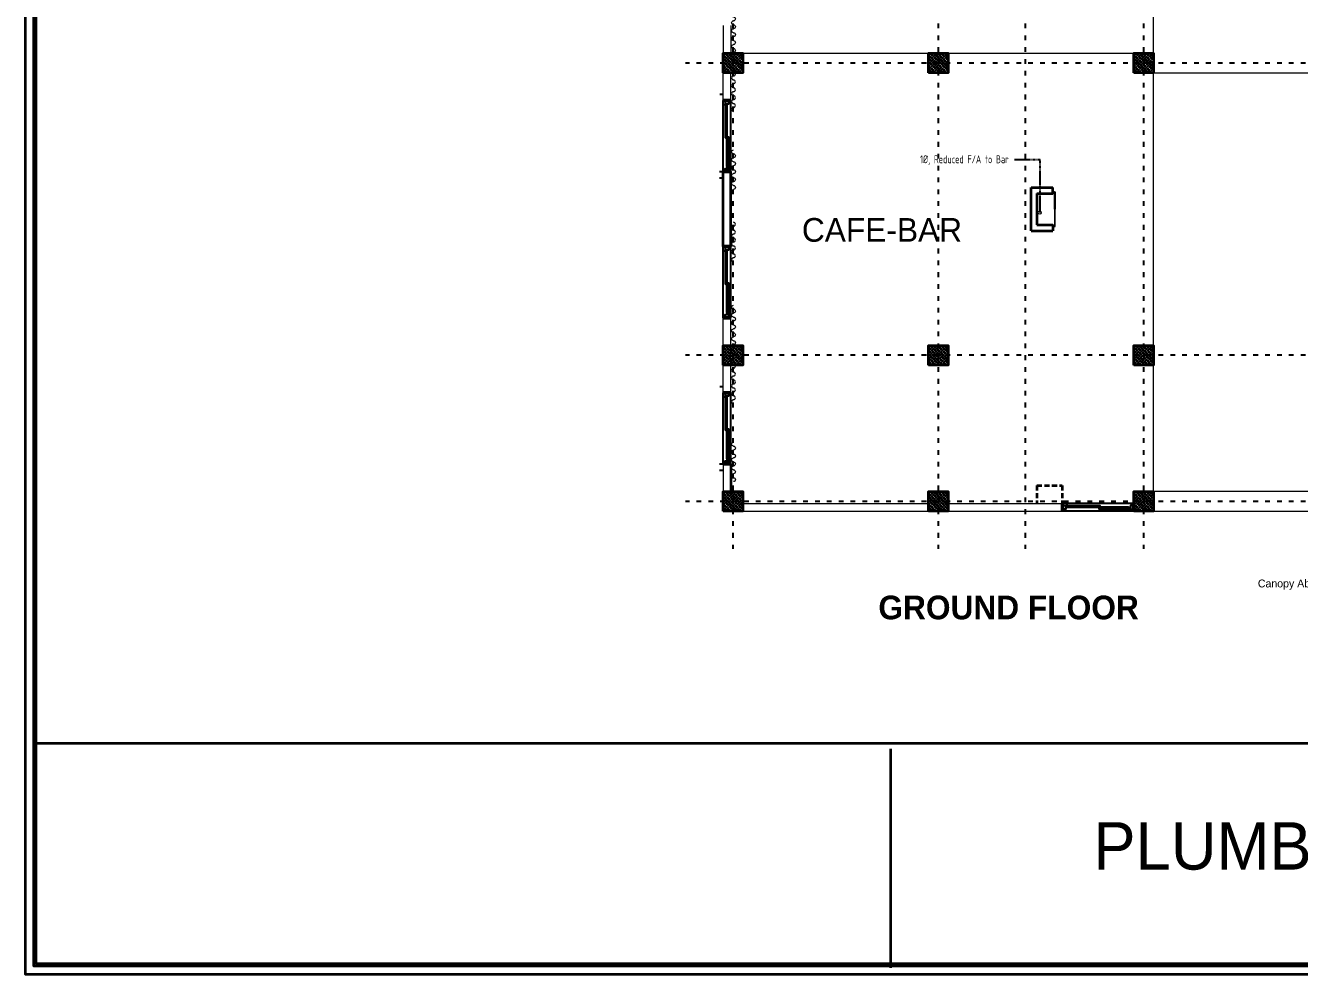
# Model space of a CAD drawing. Header units: millimetres. Extents: x 626118 to 667468, y 4481694 to 4492717.
# Drawn here: x 660268 to 663495, y 4481713 to 4484116 of the extents above; entities that cross this region are included whole.
import ezdxf

# ---------------------------------------------------------------- set-up
doc = ezdxf.new("R2010")
doc.units = ezdxf.units.MM
for name, pattern in [('ACAD_ISO03W100', [30, 12, -18]), ('DASHED', [19.05, 12.7, -6.35]), ('DUZ', [500, 500]), ('PHANTOM', [2.5, 1.25, -0.25, 0.25, -0.25, 0.25, -0.25])]:
    doc.linetypes.add(name, pattern=pattern)
doc.layers.get('0').update_dxf_attribs({"color": 1, "linetype": 'DUZ'})
for name, color, linetype in [('AGAC', 116, 'Continuous'), ('KOLTAR_F', 145, 'Continuous'), ('LOGO', 7, 'Continuous'), ('PEN', 161, 'Continuous'), ('PL-CWS', 80, 'PHANTOM'), ('PL_TEXT', 3, 'Continuous'), ('söve', 26, 'DUZ')]:
    doc.layers.add(name, color=color, linetype=linetype)
for name, color, linetype, lineweight in [('cam', 143, 'Continuous', 20), ('DUV', 220, 'Continuous', 50), ('DUVAR', 7, 'Continuous', 35), ('FE_PERDE', 205, 'Continuous', 15), ('gor25', 142, 'Continuous', 25), ('iç duvar', 7, 'Continuous', 50), ('KAPEN', 151, 'Continuous', 9), ('KOLON_F', 3, 'Continuous', 35)]:
    doc.layers.add(name, color=color, linetype=linetype, lineweight=lineweight)
doc.styles.add('din.shx', font='din.shx', dxfattribs={"width": 0.7})
pattern_1 = [(135, (5166447.227, 3823412.5004), (-4.4901280605, -4.4901280605), []), (135, (5166447.227, 3823416.9905), (-4.4901280605, -4.4901280605), [3.175, -1.5875])]

# ---------------------------------------------------------------- blocks, each defined once
blk = doc.blocks.new('GEN_BLOCK00601')
at = {"linetype": 'Continuous', "ltscale": 50}
for centre, start, end in [((50, 50), 0, 180), ((150, 50), 180, 0), ((250, 50), 0, 180), ((350, 50), 180, 0), ((450, 50), 0, 180), ((550, 50), 180, 0), ((650, 50), 0, 180), ((750, 50), 180, 0), ((850, 50), 0, 180), ((950, 50), 180, 0)]:
    blk.add_arc(centre, 50, start, end, dxfattribs=at)
for tag in ['FLOOR', 'Sfb']:
    blk.add_attdef(tag, (0, 0), '', height=1)

msp = doc.modelspace()

# ---------------------------------------------------------------- hatches: boundary and pattern name
at = {"layer": 'KOLTAR_F'}
h = msp.add_hatch(dxfattribs=at)
h.set_pattern_fill('ANSI33', color=256, angle=90, style=0)
h.set_pattern_definition(pattern_1)
h.paths.add_polyline_path([(662034.76, 4483995.98), (662034.76, 4484045.98), (662084.76, 4484045.98), (662084.76, 4483995.98)])
h = msp.add_hatch(dxfattribs=at)
h.set_pattern_fill('ANSI33', color=256, angle=90, style=0)
h.set_pattern_definition(pattern_1)
h.paths.add_polyline_path([(662034.76, 4483995.98), (662034.76, 4484045.98), (662084.76, 4484045.98), (662084.76, 4483995.98)])
h = msp.add_hatch(dxfattribs=at)
h.set_pattern_fill('ANSI33', color=256, angle=90, style=0)
h.set_pattern_definition([(135, (5166967.227, 3823412.5004), (-4.4901280605, -4.4901280605), []), (135, (5166967.227, 3823416.9905), (-4.4901280605, -4.4901280605), [3.175, -1.5875])])
h.paths.add_polyline_path([(662554.76, 4483995.98), (662554.76, 4484045.98), (662604.76, 4484045.98), (662604.76, 4483995.98)])
h = msp.add_hatch(dxfattribs=at)
h.set_pattern_fill('ANSI33', color=256, angle=90, style=0)
h.set_pattern_definition([(135, (5167487.227, 3823412.5004), (-4.4901280605, -4.4901280605), []), (135, (5167487.227, 3823416.9905), (-4.4901280605, -4.4901280605), [3.175, -1.5875])])
h.paths.add_polyline_path([(663074.76, 4483995.98), (663074.76, 4484045.98), (663124.76, 4484045.98), (663124.76, 4483995.98)])
h = msp.add_hatch(dxfattribs=at)
h.set_pattern_fill('ANSI33', color=256, angle=90, style=0)
h.set_pattern_definition([(135, (5166447.227, 3822672.5004), (-4.4901280605, -4.4901280605), []), (135, (5166447.227, 3822676.9905), (-4.4901280605, -4.4901280605), [3.175, -1.5875])])
h.paths.add_polyline_path([(662034.76, 4483255.98), (662034.76, 4483305.98), (662084.76, 4483305.98), (662084.76, 4483255.98)])
h = msp.add_hatch(dxfattribs=at)
h.set_pattern_fill('ANSI33', color=256, angle=90, style=0)
h.set_pattern_definition([(135, (5166967.227, 3822672.5004), (-4.4901280605, -4.4901280605), []), (135, (5166967.227, 3822676.9905), (-4.4901280605, -4.4901280605), [3.175, -1.5875])])
h.paths.add_polyline_path([(662554.76, 4483255.98), (662554.76, 4483305.98), (662604.76, 4483305.98), (662604.76, 4483255.98)])
h = msp.add_hatch(dxfattribs=at)
h.set_pattern_fill('ANSI33', color=256, angle=90, style=0)
h.set_pattern_definition([(135, (5167487.227, 3822672.5004), (-4.4901280605, -4.4901280605), []), (135, (5167487.227, 3822676.9905), (-4.4901280605, -4.4901280605), [3.175, -1.5875])])
h.paths.add_polyline_path([(663074.76, 4483255.98), (663074.76, 4483305.98), (663124.76, 4483305.98), (663124.76, 4483255.98)])
h = msp.add_hatch(dxfattribs=at)
h.set_pattern_fill('ANSI33', color=256, angle=90, style=0)
h.set_pattern_definition([(135, (5166447.227, 3822302.5004), (-4.4901280605, -4.4901280605), []), (135, (5166447.227, 3822306.9905), (-4.4901280605, -4.4901280605), [3.175, -1.5875])])
h.paths.add_polyline_path([(662034.76, 4482885.98), (662034.76, 4482935.98), (662084.76, 4482935.98), (662084.76, 4482885.98)])
h = msp.add_hatch(dxfattribs=at)
h.set_pattern_fill('ANSI33', color=256, angle=90, style=0)
h.set_pattern_definition([(135, (5166967.227, 3822302.5004), (-4.4901280605, -4.4901280605), []), (135, (5166967.227, 3822306.9905), (-4.4901280605, -4.4901280605), [3.175, -1.5875])])
h.paths.add_polyline_path([(662554.76, 4482885.98), (662554.76, 4482935.98), (662604.76, 4482935.98), (662604.76, 4482885.98)])
h = msp.add_hatch(dxfattribs=at)
h.set_pattern_fill('ANSI33', color=256, angle=90, style=0)
h.set_pattern_definition([(135, (5167487.227, 3822302.5004), (-4.4901280605, -4.4901280605), []), (135, (5167487.227, 3822306.9905), (-4.4901280605, -4.4901280605), [3.175, -1.5875])])
h.paths.add_polyline_path([(663074.76, 4482885.98), (663074.76, 4482935.98), (663124.76, 4482935.98), (663124.76, 4482885.98)])

# ---------------------------------------------------------------- linework, layer by layer
at = {"color": 232, "linetype": 'ACAD_ISO03W100'}
for p, q in [((662059.76, 4485920.98), (662059.76, 4482790.98)), ((662579.76, 4485920.98), (662579.76, 4482790.98)), ((662799.76, 4485920.98), (662799.76, 4482790.98)), ((663099.76, 4485920.98), (663099.76, 4482790.98)), ((665879.76, 4484020.98), (661939.76, 4484020.98)), ((665879.76, 4483280.98), (661939.76, 4483280.98)), ((665879.76, 4482910.98), (661939.76, 4482910.98))]:
    msp.add_line(p, q, dxfattribs=at)
at = {"layer": 'AGAC'}
for p, q in [((662034.76, 4483745.98), (662034.76, 4483925.98)), ((662054.76, 4483745.98), (662054.76, 4483925.98)), ((662034.76, 4483375.98), (662034.76, 4483555.98)), ((662054.76, 4483375.98), (662054.76, 4483555.98)), ((662034.76, 4483005.98), (662034.76, 4483185.98)), ((662054.76, 4483005.98), (662054.76, 4483185.98)), ((663074.76, 4482905.98), (662894.76, 4482905.98)), ((663074.76, 4482885.98), (662894.76, 4482885.98))]:
    msp.add_line(p, q, dxfattribs=at)
at = {"layer": 'cam'}
for p, q in [((662041.76, 4483914.48), (662041.76, 4483830.48)), ((662042.26, 4483914.48), (662042.26, 4483830.48)), ((662042.76, 4483914.48), (662042.76, 4483830.48)), ((662046.76, 4483757.48), (662046.76, 4483833.48)), ((662047.26, 4483757.48), (662047.26, 4483833.48)), ((662047.76, 4483757.48), (662047.76, 4483833.48)), ((662041.76, 4483544.48), (662041.76, 4483460.48)), ((662042.26, 4483544.48), (662042.26, 4483460.48)), ((662042.76, 4483544.48), (662042.76, 4483460.48)), ((662046.76, 4483387.48), (662046.76, 4483463.48)), ((662047.26, 4483387.48), (662047.26, 4483463.48)), ((662047.76, 4483387.48), (662047.76, 4483463.48)), ((662041.76, 4483174.48), (662041.76, 4483090.48)), ((662042.26, 4483174.48), (662042.26, 4483090.48)), ((662042.76, 4483174.48), (662042.76, 4483090.48)), ((662046.76, 4483017.48), (662046.76, 4483093.48)), ((662047.26, 4483017.48), (662047.26, 4483093.48)), ((662047.76, 4483017.48), (662047.76, 4483093.48)), ((662906.26, 4482898.98), (662990.26, 4482898.98)), ((662906.26, 4482898.48), (662990.26, 4482898.48)), ((662906.26, 4482897.98), (662990.26, 4482897.98)), ((663063.26, 4482893.98), (662987.26, 4482893.98)), ((663063.26, 4482893.48), (662987.26, 4482893.48)), ((663063.26, 4482892.98), (662987.26, 4482892.98))]:
    msp.add_line(p, q, dxfattribs=at)
at = {"layer": 'DUV'}
for p, q in [((662054.76, 4483925.98), (662034.76, 4483925.98)), ((662054.76, 4483745.98), (662034.76, 4483745.98)), ((662054.76, 4483555.98), (662034.76, 4483555.98)), ((662054.76, 4483555.98), (662034.76, 4483555.98)), ((662054.76, 4483555.98), (662034.76, 4483555.98)), ((662054.76, 4483375.98), (662034.76, 4483375.98)), ((662054.76, 4483375.98), (662034.76, 4483375.98)), ((662054.76, 4483375.98), (662034.76, 4483375.98)), ((662054.76, 4483185.98), (662034.76, 4483185.98)), ((662054.76, 4483005.98), (662034.76, 4483005.98)), ((662894.76, 4482885.98), (662894.76, 4482905.98)), ((663074.76, 4482885.98), (663074.76, 4482905.98))]:
    msp.add_line(p, q, dxfattribs=at)
at = {"layer": 'DUVAR'}
for p, q in [((662054.76, 4483925.98), (662034.76, 4483925.98)), ((662054.76, 4483745.98), (662034.76, 4483745.98)), ((662034.76, 4483555.98), (662034.76, 4483745.98)), ((662054.76, 4483555.98), (662054.76, 4483745.98)), ((662814.76, 4483595.98), (662814.76, 4483705.98)), ((662814.76, 4483705.98), (662869.76, 4483705.98)), ((662829.76, 4483690.98), (662829.76, 4483610.98)), ((662829.76, 4483690.98), (662869.76, 4483690.98)), ((662869.76, 4483690.98), (662869.76, 4483705.98)), ((662814.76, 4483595.98), (662869.76, 4483595.98)), ((662829.76, 4483610.98), (662869.76, 4483610.98)), ((662869.76, 4483609.73), (662869.76, 4483595.98)), ((662054.76, 4483555.98), (662034.76, 4483555.98)), ((662054.76, 4483375.98), (662034.76, 4483375.98)), ((662054.76, 4483185.98), (662034.76, 4483185.98)), ((662054.76, 4483005.98), (662034.76, 4483005.98)), ((662054.76, 4483005.98), (662054.76, 4482935.98)), ((662894.76, 4482885.98), (662894.76, 4482905.98)), ((663074.76, 4482885.98), (663074.76, 4482905.98)), ((667440.83, 4482297.58), (660295.43, 4482297.58)), ((662459.17, 4482284.43), (662459.17, 4481729.93))]:
    msp.add_line(p, q, dxfattribs=at)
at = {"layer": 'DUVAR', "linetype": 'DASHED'}
for p, q in [((662829.76, 4482950.98), (662829.76, 4482905.98)), ((662829.76, 4482950.98), (662893.34, 4482950.98)), ((662893.34, 4482950.98), (662893.34, 4482905.98))]:
    msp.add_line(p, q, dxfattribs=at)
at = {"layer": 'DUVAR'}
for points in [[(660268.13, 4486513.04), (667468.13, 4486513.04), (667468.13, 4481713.04), (660268.13, 4481713.04)], [(660289.13, 4486492.04), (667447.13, 4486492.04), (667447.13, 4481734.04), (660289.13, 4481734.04)], [(660295.43, 4486485.74), (667440.83, 4486485.74), (667440.83, 4481740.34), (660295.43, 4481740.34)]]:
    msp.add_lwpolyline(points, close=True, dxfattribs=at)
at = {"layer": 'gor25'}
for p, q in [((662039.76, 4483912.98), (662039.76, 4483831.98)), ((662044.76, 4483912.98), (662044.76, 4483831.98)), ((662044.76, 4483758.98), (662044.76, 4483831.98)), ((662049.76, 4483758.98), (662049.76, 4483831.98)), ((662039.76, 4483542.98), (662039.76, 4483461.98)), ((662044.76, 4483542.98), (662044.76, 4483461.98)), ((662044.76, 4483388.98), (662044.76, 4483461.98)), ((662049.76, 4483388.98), (662049.76, 4483461.98)), ((662039.76, 4483172.98), (662039.76, 4483091.98)), ((662044.76, 4483172.98), (662044.76, 4483091.98)), ((662044.76, 4483018.98), (662044.76, 4483091.98)), ((662049.76, 4483018.98), (662049.76, 4483091.98)), ((662907.76, 4482900.98), (662988.76, 4482900.98)), ((662907.76, 4482895.98), (662988.76, 4482895.98)), ((663061.76, 4482895.98), (662988.76, 4482895.98)), ((663061.76, 4482890.98), (662988.76, 4482890.98))]:
    msp.add_line(p, q, dxfattribs=at)
at = {"layer": 'iç duvar', "color": 252, "linetype": 'Continuous', "lineweight": 5, "true_color": 0x939598}
for p, q in [((663124.76, 4484045.98), (663124.76, 4484735.98)), ((662084.76, 4484045.98), (662554.76, 4484045.98)), ((662604.76, 4484045.98), (663074.76, 4484045.98))]:
    msp.add_line(p, q, dxfattribs=at)
at = {"layer": 'iç duvar', "color": 7, "lineweight": 18}
for p, q in [((662034.76, 4484115.98), (662034.76, 4484045.98)), ((662054.76, 4484115.98), (662054.76, 4484045.98)), ((662034.76, 4483925.98), (662034.76, 4483995.98)), ((662054.76, 4483925.98), (662054.76, 4483995.98)), ((662034.76, 4483185.98), (662034.76, 4483375.98)), ((662054.76, 4483185.98), (662054.76, 4483375.98)), ((662034.76, 4483005.98), (662034.76, 4482935.98)), ((662084.76, 4482905.98), (662554.76, 4482905.98)), ((662084.76, 4482885.98), (662554.76, 4482885.98)), ((662604.76, 4482905.98), (662894.76, 4482905.98)), ((662604.76, 4482885.98), (662869.76, 4482885.98)), ((662869.76, 4482885.98), (662894.76, 4482885.98)), ((663124.76, 4482885.98), (663709.76, 4482885.98))]:
    msp.add_line(p, q, dxfattribs=at)
at = {"layer": 'iç duvar', "color": 7, "linetype": 'Continuous', "lineweight": 5}
msp.add_lwpolyline([(663709.76, 4482935.98), (663124.76, 4482935.98), (663124.76, 4483995.98), (664694.76, 4483995.98), (664694.76, 4482935.98), (664109.76, 4482935.98)], dxfattribs=at)
at = {"layer": 'iç duvar', "color": 3, "linetype": 'Continuous', "lineweight": 5}
msp.add_circle((662836.69, 4483641.96), 4, dxfattribs=at)
at = {"layer": 'KAPEN'}
for points in [[(662874.26, 4483690.98), (662874.26, 4483694.98), (662872.76, 4483694.98), (662872.76, 4483693.48), (662869.76, 4483693.48), (662869.76, 4483690.98), (662874.26, 4483690.98)], [(662874.26, 4483690.98), (662874.26, 4483694.98), (662872.76, 4483694.98), (662872.76, 4483693.48), (662869.76, 4483693.48), (662869.76, 4483690.98), (662874.26, 4483690.98)], [(662874.26, 4483610.98), (662874.26, 4483606.98), (662872.76, 4483606.98), (662872.76, 4483608.48), (662869.76, 4483608.48), (662869.76, 4483610.98), (662874.26, 4483610.98)]]:
    msp.add_lwpolyline(points, close=True, dxfattribs=at)
for points in [[(662874.26, 4483650.98), (662874.26, 4483694.98), (662876.26, 4483694.98), (662876.26, 4483650.98)], [(662874.26, 4483650.98), (662874.26, 4483606.98), (662876.26, 4483606.98), (662876.26, 4483650.98)]]:
    msp.add_lwpolyline(points, dxfattribs=at)
at = {"layer": 'KOLON_F'}
for points in [[(662034.76, 4483995.98), (662034.76, 4484045.98), (662084.76, 4484045.98), (662084.76, 4483995.98)], [(662034.76, 4483995.98), (662034.76, 4484045.98), (662084.76, 4484045.98), (662084.76, 4483995.98)], [(662554.76, 4483995.98), (662554.76, 4484045.98), (662604.76, 4484045.98), (662604.76, 4483995.98)], [(662554.76, 4483995.98), (662554.76, 4484045.98), (662604.76, 4484045.98), (662604.76, 4483995.98)], [(663074.76, 4483995.98), (663074.76, 4484045.98), (663124.76, 4484045.98), (663124.76, 4483995.98)], [(662034.76, 4483255.98), (662034.76, 4483305.98), (662084.76, 4483305.98), (662084.76, 4483255.98)], [(662034.76, 4483255.98), (662034.76, 4483305.98), (662084.76, 4483305.98), (662084.76, 4483255.98)], [(662554.76, 4483255.98), (662554.76, 4483305.98), (662604.76, 4483305.98), (662604.76, 4483255.98)], [(662554.76, 4483255.98), (662554.76, 4483305.98), (662604.76, 4483305.98), (662604.76, 4483255.98)], [(663074.76, 4483255.98), (663074.76, 4483305.98), (663124.76, 4483305.98), (663124.76, 4483255.98)], [(662034.76, 4482885.98), (662034.76, 4482935.98), (662084.76, 4482935.98), (662084.76, 4482885.98)], [(662554.76, 4482885.98), (662554.76, 4482935.98), (662604.76, 4482935.98), (662604.76, 4482885.98)], [(663074.76, 4482885.98), (663074.76, 4482935.98), (663124.76, 4482935.98), (663124.76, 4482885.98)]]:
    msp.add_lwpolyline(points, close=True, dxfattribs=at)
at = {"layer": 'PEN'}
for points in [[(662039.76, 4483917.98), (662039.76, 4483917.98), (662049.76, 4483917.98), (662049.76, 4483925.98), (662049.76, 4483925.98), (662039.76, 4483925.98), (662039.76, 4483925.98), (662039.76, 4483925.98), (662039.76, 4483917.98)], [(662039.76, 4483917.98), (662039.76, 4483917.98), (662044.76, 4483917.98), (662044.76, 4483914.48), (662042.76, 4483914.48), (662041.76, 4483914.48), (662041.76, 4483912.98), (662039.76, 4483912.98), (662039.76, 4483917.98)], [(662044.76, 4483914.48), (662044.76, 4483912.98), (662042.76, 4483912.98), (662042.76, 4483914.48)], [(662039.76, 4483831.98), (662039.76, 4483831.98), (662044.76, 4483831.98), (662044.76, 4483830.48), (662042.76, 4483830.48), (662041.76, 4483830.48), (662041.76, 4483831.98), (662039.76, 4483831.98), (662039.76, 4483831.98)], [(662044.76, 4483830.48), (662044.76, 4483831.98), (662042.76, 4483831.98), (662042.76, 4483830.48)], [(662044.76, 4483831.98), (662044.76, 4483831.98), (662049.76, 4483831.98), (662049.76, 4483833.48), (662047.76, 4483833.48), (662046.76, 4483833.48), (662046.76, 4483831.98), (662044.76, 4483831.98), (662044.76, 4483831.98)], [(662049.76, 4483833.48), (662049.76, 4483831.98), (662047.76, 4483831.98), (662047.76, 4483833.48)], [(662039.76, 4483753.98), (662039.76, 4483753.98), (662049.76, 4483753.98), (662049.76, 4483745.98), (662049.76, 4483745.98), (662039.76, 4483745.98), (662039.76, 4483745.98), (662039.76, 4483745.98), (662039.76, 4483753.98)], [(662044.76, 4483753.98), (662044.76, 4483753.98), (662049.76, 4483753.98), (662049.76, 4483757.48), (662047.76, 4483757.48), (662046.76, 4483757.48), (662046.76, 4483758.98), (662044.76, 4483758.98), (662044.76, 4483753.98)], [(662049.76, 4483757.48), (662049.76, 4483758.98), (662047.76, 4483758.98), (662047.76, 4483757.48)], [(662039.76, 4483547.98), (662039.76, 4483547.98), (662049.76, 4483547.98), (662049.76, 4483555.98), (662049.76, 4483555.98), (662039.76, 4483555.98), (662039.76, 4483555.98), (662039.76, 4483555.98), (662039.76, 4483547.98)], [(662039.76, 4483547.98), (662039.76, 4483547.98), (662044.76, 4483547.98), (662044.76, 4483544.48), (662042.76, 4483544.48), (662041.76, 4483544.48), (662041.76, 4483542.98), (662039.76, 4483542.98), (662039.76, 4483547.98)], [(662044.76, 4483544.48), (662044.76, 4483542.98), (662042.76, 4483542.98), (662042.76, 4483544.48)], [(662039.76, 4483461.98), (662039.76, 4483461.98), (662044.76, 4483461.98), (662044.76, 4483460.48), (662042.76, 4483460.48), (662041.76, 4483460.48), (662041.76, 4483461.98), (662039.76, 4483461.98), (662039.76, 4483461.98)], [(662044.76, 4483460.48), (662044.76, 4483461.98), (662042.76, 4483461.98), (662042.76, 4483460.48)], [(662044.76, 4483461.98), (662044.76, 4483461.98), (662049.76, 4483461.98), (662049.76, 4483463.48), (662047.76, 4483463.48), (662046.76, 4483463.48), (662046.76, 4483461.98), (662044.76, 4483461.98), (662044.76, 4483461.98)], [(662049.76, 4483463.48), (662049.76, 4483461.98), (662047.76, 4483461.98), (662047.76, 4483463.48)], [(662039.76, 4483383.98), (662039.76, 4483383.98), (662049.76, 4483383.98), (662049.76, 4483375.98), (662049.76, 4483375.98), (662039.76, 4483375.98), (662039.76, 4483375.98), (662039.76, 4483375.98), (662039.76, 4483383.98)], [(662044.76, 4483383.98), (662044.76, 4483383.98), (662049.76, 4483383.98), (662049.76, 4483387.48), (662047.76, 4483387.48), (662046.76, 4483387.48), (662046.76, 4483388.98), (662044.76, 4483388.98), (662044.76, 4483383.98)], [(662049.76, 4483387.48), (662049.76, 4483388.98), (662047.76, 4483388.98), (662047.76, 4483387.48)], [(662039.76, 4483177.98), (662039.76, 4483177.98), (662049.76, 4483177.98), (662049.76, 4483185.98), (662049.76, 4483185.98), (662039.76, 4483185.98), (662039.76, 4483185.98), (662039.76, 4483185.98), (662039.76, 4483177.98)], [(662039.76, 4483177.98), (662039.76, 4483177.98), (662044.76, 4483177.98), (662044.76, 4483174.48), (662042.76, 4483174.48), (662041.76, 4483174.48), (662041.76, 4483172.98), (662039.76, 4483172.98), (662039.76, 4483177.98)], [(662044.76, 4483174.48), (662044.76, 4483172.98), (662042.76, 4483172.98), (662042.76, 4483174.48)], [(662039.76, 4483091.98), (662039.76, 4483091.98), (662044.76, 4483091.98), (662044.76, 4483090.48), (662042.76, 4483090.48), (662041.76, 4483090.48), (662041.76, 4483091.98), (662039.76, 4483091.98), (662039.76, 4483091.98)], [(662044.76, 4483090.48), (662044.76, 4483091.98), (662042.76, 4483091.98), (662042.76, 4483090.48)], [(662044.76, 4483091.98), (662044.76, 4483091.98), (662049.76, 4483091.98), (662049.76, 4483093.48), (662047.76, 4483093.48), (662046.76, 4483093.48), (662046.76, 4483091.98), (662044.76, 4483091.98), (662044.76, 4483091.98)], [(662049.76, 4483093.48), (662049.76, 4483091.98), (662047.76, 4483091.98), (662047.76, 4483093.48)], [(662039.76, 4483013.98), (662039.76, 4483013.98), (662049.76, 4483013.98), (662049.76, 4483005.98), (662049.76, 4483005.98), (662039.76, 4483005.98), (662039.76, 4483005.98), (662039.76, 4483005.98), (662039.76, 4483013.98)], [(662044.76, 4483013.98), (662044.76, 4483013.98), (662049.76, 4483013.98), (662049.76, 4483017.48), (662047.76, 4483017.48), (662046.76, 4483017.48), (662046.76, 4483018.98), (662044.76, 4483018.98), (662044.76, 4483013.98)], [(662049.76, 4483017.48), (662049.76, 4483018.98), (662047.76, 4483018.98), (662047.76, 4483017.48)], [(662902.76, 4482900.98), (662902.76, 4482900.98), (662902.76, 4482890.98), (662894.76, 4482890.98), (662894.76, 4482890.98), (662894.76, 4482900.98), (662894.76, 4482900.98), (662894.76, 4482900.98), (662902.76, 4482900.98)], [(662902.76, 4482900.98), (662902.76, 4482900.98), (662902.76, 4482895.98), (662906.26, 4482895.98), (662906.26, 4482897.98), (662906.26, 4482898.98), (662907.76, 4482898.98), (662907.76, 4482900.98), (662902.76, 4482900.98)], [(662906.26, 4482895.98), (662907.76, 4482895.98), (662907.76, 4482897.98), (662906.26, 4482897.98)], [(662988.76, 4482895.98), (662988.76, 4482895.98), (662988.76, 4482890.98), (662987.26, 4482890.98), (662987.26, 4482892.98), (662987.26, 4482893.98), (662988.76, 4482893.98), (662988.76, 4482895.98), (662988.76, 4482895.98)], [(662987.26, 4482890.98), (662988.76, 4482890.98), (662988.76, 4482892.98), (662987.26, 4482892.98)], [(662988.76, 4482900.98), (662988.76, 4482900.98), (662988.76, 4482895.98), (662990.26, 4482895.98), (662990.26, 4482897.98), (662990.26, 4482898.98), (662988.76, 4482898.98), (662988.76, 4482900.98), (662988.76, 4482900.98)], [(662990.26, 4482895.98), (662988.76, 4482895.98), (662988.76, 4482897.98), (662990.26, 4482897.98)], [(663066.76, 4482895.98), (663066.76, 4482895.98), (663066.76, 4482890.98), (663063.26, 4482890.98), (663063.26, 4482892.98), (663063.26, 4482893.98), (663061.76, 4482893.98), (663061.76, 4482895.98), (663066.76, 4482895.98)], [(663063.26, 4482890.98), (663061.76, 4482890.98), (663061.76, 4482892.98), (663063.26, 4482892.98)], [(663066.76, 4482900.98), (663066.76, 4482900.98), (663066.76, 4482890.98), (663074.76, 4482890.98), (663074.76, 4482890.98), (663074.76, 4482900.98), (663074.76, 4482900.98), (663074.76, 4482900.98), (663066.76, 4482900.98)]]:
    msp.add_lwpolyline(points, close=True, dxfattribs=at)
at = {"layer": 'PL-CWS', "ltscale": 5}
for p, q in [((662837.93, 4483775.4), (662772.79, 4483775.4)), ((662837.93, 4483642.12), (662837.93, 4483775.4))]:
    msp.add_line(p, q, dxfattribs=at)
at = {"layer": 'söve'}
for p, q in [((662026.39, 4483942.11), (662034.76, 4483942.11)), ((662026.18, 4483745.98), (662034.76, 4483745.98)), ((662026.18, 4483729.85), (662034.76, 4483729.85)), ((662026.39, 4483202.11), (662034.76, 4483202.11)), ((662026.18, 4483005.98), (662034.76, 4483005.98)), ((662026.18, 4482989.85), (662034.76, 4482989.85))]:
    msp.add_line(p, q, dxfattribs=at)

# ---------------------------------------------------------------- block references
at = {"layer": 'FE_PERDE', "extrusion": (0, 0, -1), "yscale": 0.10000020265579, "zscale": -0.10000020265579, "rotation": 90}
for p, xscale in [((-662056.26, 4484047.75), 0.10000020265579), ((-662056.26, 4483998.3), -0.10000020265579), ((-662056.26, 4483307.75), 0.10000020265579), ((-662056.26, 4483258.3), -0.10000020265579)]:
    msp.add_blockref('GEN_BLOCK00601', p, dxfattribs=dict(at, xscale=xscale))
at = {"layer": 'FE_PERDE', "yscale": 0.10000020265579, "zscale": 0.10000020265579, "rotation": 270}
for p, xscale in [((662056.26, 4483700.98), -0.10000020265579), ((662056.26, 4483617.72), 0.10000020265579), ((662056.26, 4482960.98), -0.10000020265579)]:
    msp.add_blockref('GEN_BLOCK00601', p, dxfattribs=dict(at, xscale=xscale))

# ---------------------------------------------------------------- texts
at = {"attachment_point": 1}
for s, width, insert, char_height in [('{\\fCentury Gothic|b0|i0|c162|p34;\\C7;CAFE-BAR}', 402.7964, (662234.48, 4483628.44), 60), ('{\\fCentury Gothic|b0|i0|c0|p34;\\C7;Canopy Above}', 175.9451, (663389.28, 4482713.17), 20), ('{\\fCentury Gothic|b1|i0|c0|p34;\\C7;GROUND FLOOR}', 710.4957, (662428.16, 4482672.37), 60)]:
    msp.add_mtext_dynamic_manual_height_columns(s, width=width, gutter_width=12.5, heights=[0], dxfattribs=dict(at, insert=insert, char_height=char_height))
at = {"layer": 'LOGO', "insert": (662972.61, 4482098.66), "char_height": 120, "width": 2309.0522, "attachment_point": 1}
msp.add_mtext('{\\fGoudy Old Style|b0|i0|c0|p18;PLUMBING/WATER SUPPLY}', dxfattribs=at)
at = {"layer": 'PL_TEXT', "insert": (662758.11, 4483762.54, 0), "char_height": 20, "width": 313.3231, "attachment_point": 9, "style": 'din.shx'}
msp.add_mtext('1%%C, Reduced F/A to Bar  ', dxfattribs=at)

doc.saveas('drawing.dxf')
